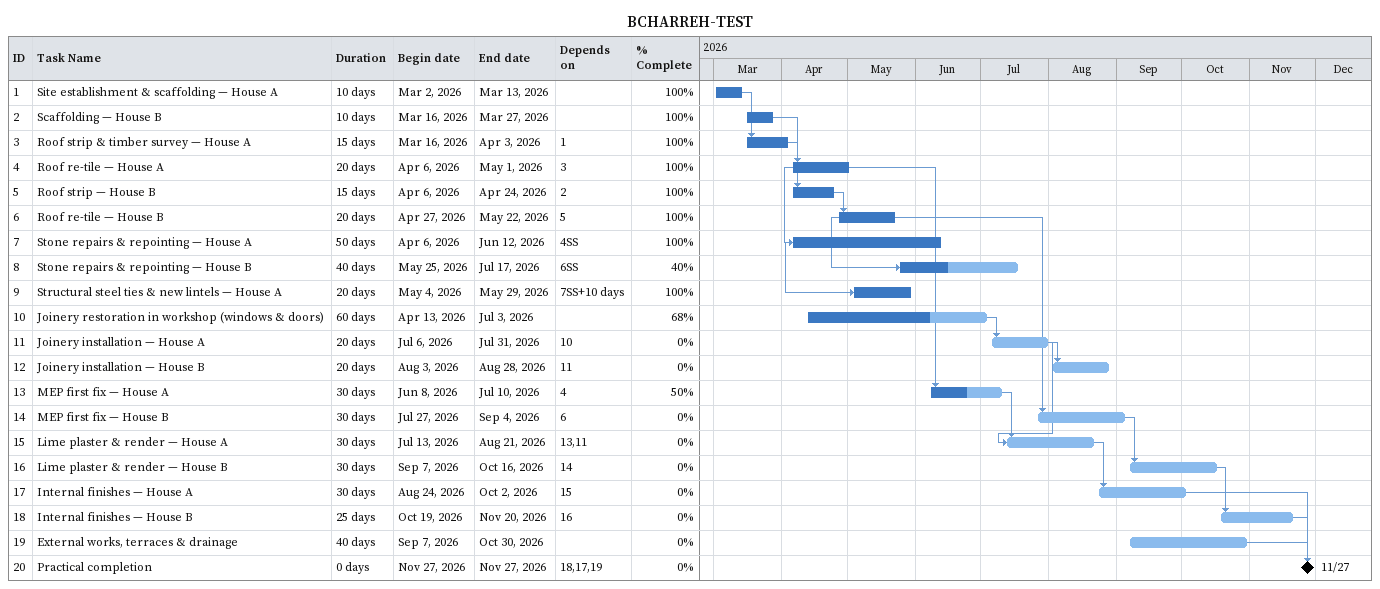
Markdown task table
BCHARREH-TEST

| ID | Task | Duration | Start | Finish | Predecessors | % complete |
|---|---|---|---|---|---|---|
| 1 | Site establishment & scaffolding — House A | 10d | 2026-03-02 | 2026-03-13 |  | 100 |
| 2 | Scaffolding — House B | 10d | 2026-03-16 | 2026-03-27 |  | 100 |
| 3 | Roof strip & timber survey — House A | 15d | 2026-03-16 | 2026-04-03 | 1 | 100 |
| 4 | Roof re-tile — House A | 20d | 2026-04-06 | 2026-05-01 | 3 | 100 |
| 5 | Roof strip — House B | 15d | 2026-04-06 | 2026-04-24 | 2 | 100 |
| 6 | Roof re-tile — House B | 20d | 2026-04-27 | 2026-05-22 | 5 | 100 |
| 7 | Stone repairs & repointing — House A | 50d | 2026-04-06 | 2026-06-12 | 4SS | 100 |
| 8 | Stone repairs & repointing — House B | 40d | 2026-05-25 | 2026-07-17 | 6SS | 40 |
| 9 | Structural steel ties & new lintels — House A | 20d | 2026-05-04 | 2026-05-29 | 7SS+10d | 100 |
| 10 | Joinery restoration in workshop (windows & doors) | 60d | 2026-04-13 | 2026-07-03 |  | 68 |
| 11 | Joinery installation — House A | 20d | 2026-07-06 | 2026-07-31 | 10 | 0 |
| 12 | Joinery installation — House B | 20d | 2026-08-03 | 2026-08-28 | 11 | 0 |
| 13 | MEP first fix — House A | 30d | 2026-06-08 | 2026-07-10 | 4 | 50 |
| 14 | MEP first fix — House B | 30d | 2026-07-27 | 2026-09-04 | 6 | 0 |
| 15 | Lime plaster & render — House A | 30d | 2026-07-13 | 2026-08-21 | 13, 11 | 0 |
| 16 | Lime plaster & render — House B | 30d | 2026-09-07 | 2026-10-16 | 14 | 0 |
| 17 | Internal finishes — House A | 30d | 2026-08-24 | 2026-10-02 | 15 | 0 |
| 18 | Internal finishes — House B | 25d | 2026-10-19 | 2026-11-20 | 16 | 0 |
| 19 | External works, terraces & drainage | 40d | 2026-09-07 | 2026-10-30 |  | 0 |
| 20 | Practical completion | 0d | 2026-11-27 | 2026-11-27 | 18, 17, 19 | 0 |
